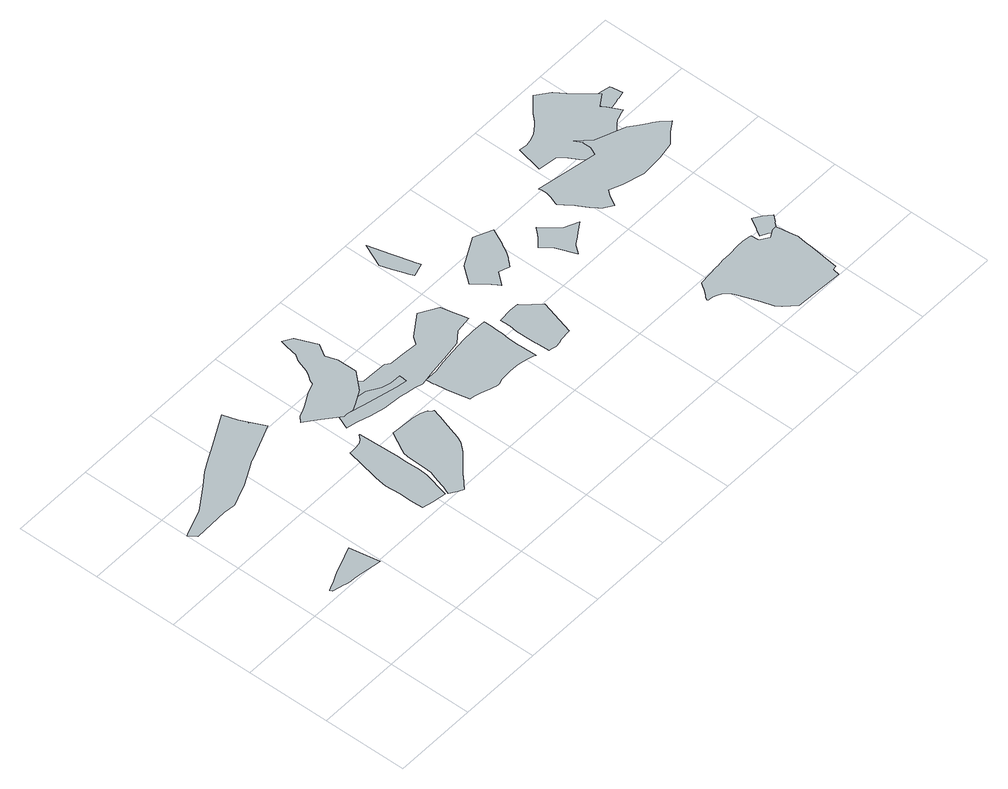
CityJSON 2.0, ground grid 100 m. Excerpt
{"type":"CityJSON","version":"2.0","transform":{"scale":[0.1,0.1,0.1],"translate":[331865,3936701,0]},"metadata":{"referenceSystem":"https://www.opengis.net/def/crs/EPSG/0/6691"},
"CityObjects":{
"object1":{"type":"GenericCityObject","attributes":{"prefecture":"14","disasterType":"1","areaType":"1","zoneNumber":"151-H25-66235","zoneName":"牧野西35","status":"0"},"geometry":[{"type":"MultiSurface","lod":"1","boundaries":[[[0,1,2,3,4,5,6,7,8,9,10,11,12,13,14,15,16,17,18]]]}]},
"object2":{"type":"GenericCityObject","attributes":{"prefecture":"14","disasterType":"1","areaType":"1","zoneNumber":"151-H25-66232","zoneName":"牧野西32","status":"0"},"geometry":[{"type":"MultiSurface","lod":"1","boundaries":[[[19,20,21,22,23,24,25,26,27,28,29,30,31,32,33,34,35,36,37,38,39,40,41,42,43,44]]]}]},
"object3":{"type":"GenericCityObject","attributes":{"prefecture":"14","disasterType":"1","areaType":"1","zoneNumber":"151-H25-66232","zoneName":"牧野西32","status":"0"},"geometry":[{"type":"MultiSurface","lod":"1","boundaries":[[[45,46,47,48,49,50,51,52,53,54,55,56,57,58]]]}]},
"object4":{"type":"GenericCityObject","attributes":{"prefecture":"14","disasterType":"1","areaType":"1","zoneNumber":"151-H25-66233","zoneName":"牧野西33","status":"0"},"geometry":[{"type":"MultiSurface","lod":"1","boundaries":[[[59,60,61,62,63,64,65,66,67,68,69,70,71,72,73,74,75,76,77,78,79,80,81,82,83,84,85,86,87,88]]]}]},
"object5":{"type":"GenericCityObject","attributes":{"prefecture":"14","disasterType":"1","areaType":"1","zoneNumber":"151-H25-66233","zoneName":"牧野西33","status":"0"},"geometry":[{"type":"MultiSurface","lod":"1","boundaries":[[[89,90,91,92,93,94,95,96,97,98,99,100,101,102,103,104,105,106,107,108,109,110,111,112,113,114,115,116,117,118,119,120,121]]]}]},
"object6":{"type":"GenericCityObject","attributes":{"prefecture":"14","disasterType":"1","areaType":"1","zoneNumber":"151-H25-66231","zoneName":"牧野西31","status":"0"},"geometry":[{"type":"MultiSurface","lod":"1","boundaries":[[[122,123,124,125,126,127,128,129,130,131,132,133,134,135,136,137,138,139,140,141,142,143,144,145,146,147,148,149,150,151,152,153,154]]]}]},
"object7":{"type":"GenericCityObject","attributes":{"prefecture":"14","disasterType":"1","areaType":"2","zoneNumber":"151-H25-66231","zoneName":"牧野西31","status":"0"},"geometry":[{"type":"MultiSurface","lod":"1","boundaries":[[[155,156,157,158,159,160,161,162,163,164,165,166,167,168,169]]]}]},
"object8":{"type":"GenericCityObject","attributes":{"prefecture":"14","disasterType":"1","areaType":"1","zoneNumber":"151-H25-66231","zoneName":"牧野西31","status":"0"},"geometry":[{"type":"MultiSurface","lod":"1","boundaries":[[[170,171,172,173,174,175,176,177,178,179,180,181,182,162,183,184,185,186,187,188,189,190,191,192,193,194,195,196,197,198,199,200,201]]]}]},
"object9":{"type":"GenericCityObject","attributes":{"prefecture":"14","disasterType":"1","areaType":"1","zoneNumber":"151-H25-66231","zoneName":"牧野西31","status":"0"},"geometry":[{"type":"MultiSurface","lod":"1","boundaries":[[[202,203,204,205,206,207,208,209,210,211,212,213,214,215,216,217,218,219,220,221,222,223,224,225,226,227,228,229,230,231,232,233,234,235,236,237,238]]]}]},
"object10":{"type":"GenericCityObject","attributes":{"prefecture":"14","disasterType":"1","areaType":"1","zoneNumber":"151-H25-66231","zoneName":"牧野西31","status":"0"},"geometry":[{"type":"MultiSurface","lod":"1","boundaries":[[[239,240,241,242,243,244,245,246,247,248,249,250,251,252,253,254,255,256,257,258,259,260,261,262]]]}]},
"object11":{"type":"GenericCityObject","attributes":{"prefecture":"14","disasterType":"1","areaType":"1","zoneNumber":"151-H25-66231","zoneName":"牧野西31","status":"0"},"geometry":[{"type":"MultiSurface","lod":"1","boundaries":[[[263,264,265,266,267,268,269,270,271,272,273,274]]]}]},
"object12":{"type":"GenericCityObject","attributes":{"prefecture":"14","disasterType":"1","areaType":"1","zoneNumber":"151-H25-66231","zoneName":"牧野西31","status":"0"},"geometry":[{"type":"MultiSurface","lod":"1","boundaries":[[[275,276,277,278,279,280,281,282,283,284,285,286,287,288,289,290,291,292,293,294]]]}]},
"object13":{"type":"GenericCityObject","attributes":{"prefecture":"14","disasterType":"1","areaType":"1","zoneNumber":"151-H25-66231","zoneName":"牧野西31","status":"0"},"geometry":[{"type":"MultiSurface","lod":"1","boundaries":[[[295,296,297,298,299,300,301,302,303,304,305,306,307,308,309,310,311]]]}]},
"object14":{"type":"GenericCityObject","attributes":{"prefecture":"14","disasterType":"1","areaType":"1","zoneNumber":"151-H25-66230","zoneName":"牧野西30","status":"0"},"geometry":[{"type":"MultiSurface","lod":"1","boundaries":[[[312,313,314,315,316,317,318,319,320,321,322,323,324,325,326,327,328,329,330,331,332,333,334,335,336,337,338,339,340,341,342,343,344,345,346,347,348,349,350,351,352,353,354,355,356,357,358,359]]]}]},
"object15":{"type":"GenericCityObject","attributes":{"prefecture":"14","disasterType":"1","areaType":"1","zoneNumber":"151-H25-66230","zoneName":"牧野西30","status":"0"},"geometry":[{"type":"MultiSurface","lod":"1","boundaries":[[[360,361,362,363,364,365,366,367,368,369,370,371,372,373]]]}]},
"object16":{"type":"GenericCityObject","attributes":{"prefecture":"14","disasterType":"1","areaType":"1","zoneNumber":"151-H25-66229","zoneName":"牧野西29","status":"0"},"geometry":[{"type":"MultiSurface","lod":"1","boundaries":[[[374,375,376,377,378,379,380,381,382,383,384,385,386,387,388,389,390,391,392,393,394,395,396,397,398,399,400,401,402,403,404,405,406,407,408,409,410,411,412]]]}]},
"object17":{"type":"GenericCityObject","attributes":{"prefecture":"14","disasterType":"1","areaType":"1","zoneNumber":"151-H25-66229","zoneName":"牧野西29","status":"0"},"geometry":[{"type":"MultiSurface","lod":"1","boundaries":[[[413,414,415,416,417,418,419,420,421,422,423,424,425,426,427,428,429,430,431,432,433,434,435,436,437,438,439,440,441,442,443,444,445,446,447,448,449,450]]]}]},
"object18":{"type":"GenericCityObject","attributes":{"prefecture":"14","disasterType":"1","areaType":"1","zoneNumber":"151-H25-66229","zoneName":"牧野西29","status":"0"},"geometry":[{"type":"MultiSurface","lod":"1","boundaries":[[[451,452,453,454,455,456,457,458,459,460,461,462,463,464,465,466]]]}]}
},
"vertices":[
[684,1250,0],[662,1242,0],[621,1226,0],[557,1199,0],[483,1164,0],[457,1153,0],[417,1137,0],[365,1116,0],[381,1086,0],[458,1067,0],[478,1062,0],[488,1060,0],[539,1049,0],[592,1036,0],[646,1033,0],[714,1024,0],[733,1022,0],[991,986,0],[924,1342,0],
[879,2675,0],[1095,2785,0],[1180,2830,0],[1195,2836,0],[1227,2849,0],[1659,3021,0],[1601,3138,0],[1522,3301,0],[1472,3466,0],[1037,3236,0],[1030,3232,0],[968,3199,0],[884,3155,0],[778,3097,0],[627,2988,0],[444,2866,0],[342,2800,0],[196,2745,0],[101,2710,0],[47,2690,0],[7,2675,0],[74,2584,0],[489,2596,0],[622,2578,0],[656,2591,0],[716,2613,0],
[1313,2930,0],[1400,2953,0],[1428,2960,0],[1589,3002,0],[1563,3193,0],[1331,3308,0],[1315,3300,0],[1243,3261,0],[1182,3227,0],[1166,3219,0],[1094,3180,0],[1165,3078,0],[1216,2905,0],[1298,2926,0],
[1822,1750,0],[1809,1690,0],[1801,1601,0],[1813,1427,0],[1809,1288,0],[1812,1234,0],[1814,1202,0],[1818,1134,0],[1935,1104,0],[2102,1079,0],[2117,1153,0],[2122,1177,0],[2127,1202,0],[2154,1285,0],[2179,1389,0],[2184,1488,0],[2182,1656,0],[2181,1715,0],[2180,1749,0],[2180,1753,0],[2161,2249,0],[2155,2249,0],[2137,2224,0],[2115,2201,0],[2080,2178,0],[2064,2170,0],[1990,2159,0],[1940,2159,0],[1910,2157,0],[1829,1786,0],
[2332,1898,0],[2273,1790,0],[2255,1745,0],[2248,1693,0],[2239,1621,0],[2241,1471,0],[2232,1375,0],[2208,1303,0],[2173,1186,0],[2160,1152,0],[2145,1112,0],[2125,1058,0],[2207,1008,0],[2273,975,0],[2331,1032,0],[2344,1045,0],[2428,1127,0],[2589,1265,0],[2648,1316,0],[2729,1412,0],[2767,1486,0],[2814,1654,0],[2860,1799,0],[2865,1814,0],[2888,1889,0],[2865,1903,0],[2841,1936,0],[2773,1969,0],[2685,1988,0],[2592,1995,0],[2472,2000,0],[2393,2008,0],[2339,1909,0],
[2248,2523,0],[2279,2525,0],[2310,2523,0],[2361,2510,0],[2446,2547,0],[2610,2634,0],[2789,2831,0],[2783,3065,0],[2741,3202,0],[2827,3344,0],[2726,3588,0],[2613,3652,0],[2600,3586,0],[2579,3479,0],[2570,3431,0],[2565,3420,0],[2564,3416,0],[2546,3394,0],[2526,3370,0],[2505,3303,0],[2475,3206,0],[2438,3149,0],[2400,3096,0],[2378,3044,0],[2252,2997,0],[2101,2915,0],[2048,2892,0],[1966,2862,0],[1904,2802,0],[1958,2758,0],[1982,2739,0],[2064,2672,0],[2157,2597,0],
[3021,2452,0],[2894,2457,0],[2793,2488,0],[2645,2577,0],[2523,2595,0],[2367,2603,0],[2219,2589,0],[2204,2552,0],[2333,2520,0],[2478,2479,0],[2622,2442,0],[2813,2400,0],[2890,2382,0],[3013,2363,0],[3017,2409,0],
[3986,2748,0],[3774,2869,0],[3511,2689,0],[3452,2608,0],[3258,2620,0],[3094,2626,0],[3040,2670,0],[2907,2677,0],[2744,2681,0],[2674,2744,0],[2575,2726,0],[2406,2701,0],[2241,2645,0],[2181,2496,0],[2165,2456,0],[2144,2404,0],[2274,2373,0],[2419,2329,0],[2596,2290,0],[2812,2269,0],[2882,2257,0],[3001,2235,0],[3084,2209,0],[3281,2243,0],[3480,2270,0],[3723,2307,0],[3858,2406,0],[4056,2433,0],[4044,2485,0],[4034,2531,0],[4021,2592,0],[3996,2703,0],
[3239,1720,0],[3287,1715,0],[3368,1689,0],[3470,1656,0],[3504,1645,0],[3532,1635,0],[3563,1631,0],[3582,1631,0],[3644,1651,0],[3778,1662,0],[3838,1661,0],[3904,1658,0],[3962,1644,0],[4033,1628,0],[4091,1610,0],[4112,1600,0],[4104,1799,0],[4103,1828,0],[4102,1864,0],[4107,1961,0],[4117,2049,0],[4120,2134,0],[4121,2188,0],[4122,2274,0],[4122,2288,0],[3957,2288,0],[3801,2283,0],[3611,2264,0],[3439,2245,0],[3303,2215,0],[3147,2219,0],[3161,2127,0],[3162,2120,0],[3185,1971,0],[3203,1872,0],[3218,1808,0],[3222,1793,0],
[4248,1542,0],[4283,1537,0],[4333,1526,0],[4391,1532,0],[4439,1547,0],[4568,1558,0],[4576,1558,0],[4695,1981,0],[4627,2055,0],[4620,2063,0],[4609,2074,0],[4585,2091,0],[4577,2102,0],[4573,2107,0],[4518,2182,0],[4415,2186,0],[4240,2174,0],[4244,2085,0],[4245,2074,0],[4246,2052,0],[4235,1957,0],[4234,1808,0],[4239,1710,0],[4239,1705,0],
[4281,3349,0],[4279,3360,0],[4228,3544,0],[4215,3592,0],[4144,3849,0],[4021,3575,0],[4068,3442,0],[4075,3422,0],[4115,3310,0],[4125,3282,0],[4149,3216,0],[4305,3264,0],
[4914,2645,0],[4929,2661,0],[4980,2728,0],[5004,2768,0],[5024,2808,0],[5035,2829,0],[5126,3012,0],[4914,3106,0],[4569,2925,0],[4417,2730,0],[4487,2645,0],[4494,2636,0],[4528,2594,0],[4556,2554,0],[4564,2542,0],[4611,2471,0],[4722,2615,0],[4783,2593,0],[4849,2569,0],[4898,2626,0],
[5487,2243,0],[5496,2256,0],[5513,2273,0],[5594,2324,0],[5645,2356,0],[5763,2431,0],[5594,2511,0],[5428,2717,0],[5362,2641,0],[5361,2640,0],[5336,2611,0],[5310,2588,0],[5301,2581,0],[5234,2523,0],[5337,2398,0],[5427,2163,0],[5484,2239,0],
[5842,766,0],[5848,766,0],[5891,753,0],[5957,714,0],[5965,704,0],[5997,663,0],[6034,587,0],[6083,457,0],[6112,366,0],[6157,216,0],[6193,178,0],[6200,160,0],[6324,38,0],[6892,5,0],[6907,94,0],[6953,100,0],[7002,480,0],[7003,492,0],[7015,588,0],[7021,647,0],[7003,753,0],[6994,830,0],[6979,896,0],[6978,901,0],[6927,896,0],[6834,844,0],[6732,919,0],[6722,1008,0],[6714,1010,0],[6684,1018,0],[6675,1020,0],[6623,1025,0],[6528,1021,0],[6405,1012,0],[6289,1008,0],[6204,1000,0],[6194,999,0],[5920,974,0],[5913,957,0],[5888,922,0],[5885,918,0],[5871,899,0],[5818,834,0],[5807,822,0],[5790,804,0],[5781,784,0],[5794,774,0],[5830,770,0],
[6986,913,0],[7019,948,0],[7022,950,0],[7088,1020,0],[7004,1092,0],[6909,1155,0],[6861,1078,0],[6856,1070,0],[6832,1030,0],[6826,1021,0],[6779,945,0],[6858,907,0],[6917,841,0],[6981,908,0],
[5840,2698,0],[5872,2656,0],[5887,2638,0],[5921,2585,0],[5975,2483,0],[6026,2415,0],[6061,2375,0],[6075,2366,0],[6100,2351,0],[6160,2312,0],[6227,2431,0],[6281,2500,0],[6289,2487,0],[6427,2435,0],[6677,2364,0],[6934,2382,0],[7142,2421,0],[7274,2531,0],[7398,2611,0],[7359,2652,0],[7330,2684,0],[7313,2702,0],[7287,2726,0],[7257,2745,0],[7224,2769,0],[7129,2839,0],[7043,2902,0],[6703,3037,0],[6557,3185,0],[6604,3101,0],[6597,3096,0],[6600,2996,0],[6558,2907,0],[5840,3035,0],[5848,3001,0],[5850,2939,0],[5830,2864,0],[5802,2784,0],[5794,2756,0],
[6280,3170,0],[6327,3116,0],[6403,2983,0],[6465,2886,0],[6495,2818,0],[6622,2690,0],[6704,2662,0],[6765,2675,0],[6799,2754,0],[6809,2775,0],[6826,2814,0],[6899,2906,0],[6997,2996,0],[7056,3039,0],[7099,3052,0],[7128,3061,0],[7195,3081,0],[7117,3235,0],[7081,3291,0],[7221,3383,0],[7167,3448,0],[7157,3460,0],[7093,3536,0],[6994,3656,0],[6916,3770,0],[6892,3788,0],[6817,3846,0],[6761,3889,0],[6726,3858,0],[6674,3811,0],[6579,3729,0],[6509,3652,0],[6462,3616,0],[6366,3543,0],[6276,3515,0],[6211,3502,0],[6117,3517,0],[6044,3202,0],
[7233,3206,0],[7271,3214,0],[7286,3217,0],[7369,3234,0],[7365,3277,0],[7353,3364,0],[7343,3382,0],[7267,3398,0],[7245,3402,0],[7205,3410,0],[7195,3412,0],[7107,3430,0],[7081,3404,0],[7098,3212,0],[7135,3186,0],[7216,3203,0]
]}
